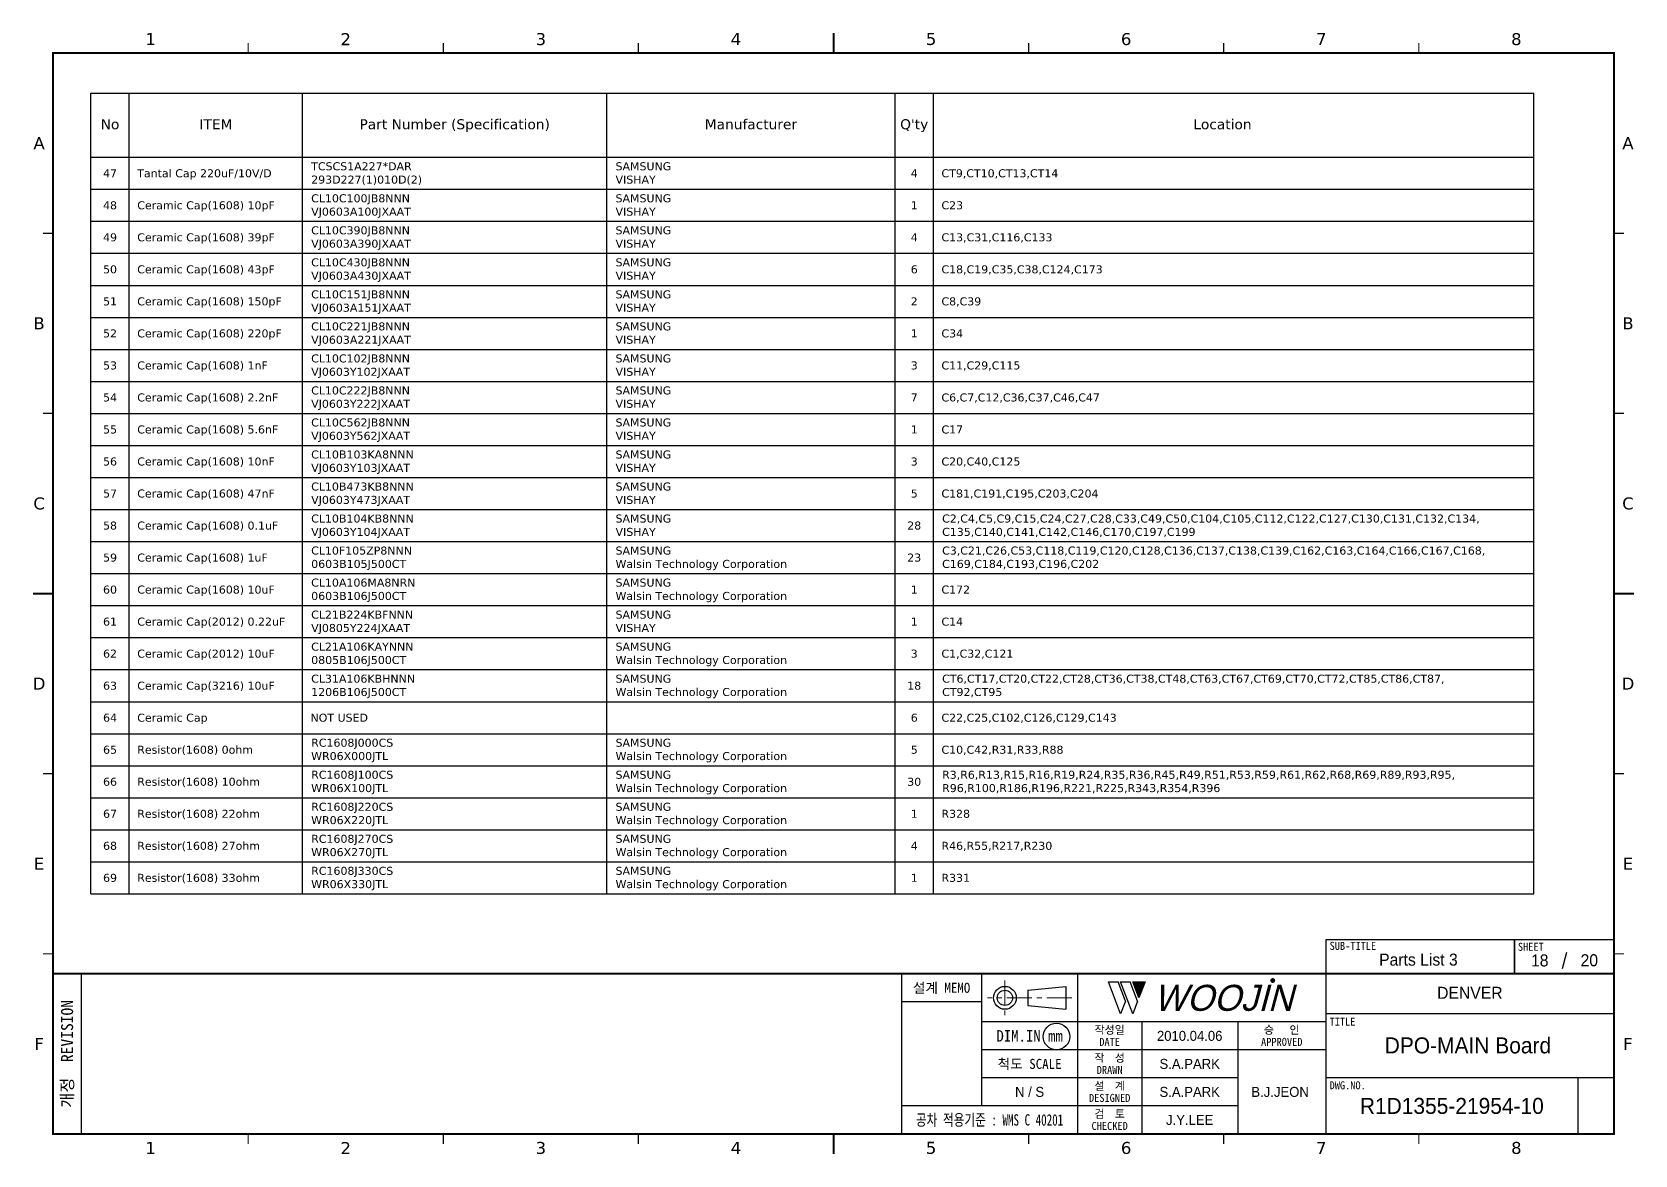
# Model space of a CAD drawing. Extents: x -695 to 953, y -753 to 181.
# Drawn here: x 24.3 to 424.8, y -753.5 to -473 of the extents above; entities that cross this region are included whole.
import ezdxf
from ezdxf.enums import TextEntityAlignment as Align

# ---------------------------------------------------------------- set-up
doc = ezdxf.new("R2010")
doc.units = 0
doc.header["$LTSCALE"] = 5
doc.header["$MEASUREMENT"] = 0
doc.linetypes.add('CENTER', pattern=[2, 1.25, -0.25, 0.25, -0.25])
doc.layers.get('0').update_dxf_attribs({"linetype": 'CONTINUOUS', "lineweight": 25})
doc.layers.add('2', color=2, linetype='CENTER', lineweight=13)
doc.layers.add('4', color=4, linetype='CONTINUOUS', lineweight=18)
for name, color, linetype in [('SHEET', 3, 'CONTINUOUS'), ('문자', 4, 'CONTINUOUS'), ('테두리', 3, 'CONTINUOUS')]:
    doc.layers.add(name, color=color, linetype=linetype)
doc.styles.add('MARK', font='ARLRDBD.TTF')
doc.styles.get("Standard").update_dxf_attribs({"font": 'verdana.ttf'})
doc.styles.add('굴림', font='')
doc.styles.add('굴림체', font='')
doc.styles.get('굴림').set_extended_font_data('Gulim')
doc.styles.get('굴림체').set_extended_font_data('GulimChe')

# ---------------------------------------------------------------- blocks, each defined once
blk = doc.blocks.new('B')
at = {"layer": '문자'}
blk.add_hatch(color=256, dxfattribs=at).paths.add_polyline_path([(13.79, 10), (15.31, 6), (16.84, 10)])
at = {"color": 4, "const_width": 0.6}
blk.add_lwpolyline([(48.46, 10.32, 1), (49.06, 10.32, 1)], format="xyb", close=True, dxfattribs=at)
at = {"layer": '문자'}
for p, q in [((10.73, 2), (7.68, 10)), ((7.68, 10), (10.09, 10)), ((11.94, 5.16), (10.09, 10)), ((10.73, 10), (13.15, 10)), ((13.79, 2), (10.73, 10)), ((14.99, 5.16), (13.15, 10)), ((13.79, 10), (16.84, 10)), ((15.31, 6), (13.79, 10)), ((16.84, 10), (15.31, 6)), ((11.94, 5.16), (10.73, 2)), ((14.99, 5.16), (13.79, 2))]:
    blk.add_line(p, q, dxfattribs=at)
at = {"layer": '문자', "style": 'MARK', "oblique": 15}
blk.add_text('WOOJIN', height=6.5, dxfattribs=at).set_placement((36.4, 6), align=Align.MIDDLE_CENTER)
blk = doc.blocks.new('C')
blk.add_line((15, 285), (15, 285))
at = {"layer": '2'}
for p, q in [((252.83, 53.35), (252.83, 44.65)), ((269.53, 49), (248.48, 49))]:
    blk.add_line(p, q, dxfattribs=at)
at = {"layer": 'SHEET'}
for p, q in [((393.14, 60.3), (392.07, 56.28)), ((22, 55), (22, 15)), ((227, 55), (227, 15)), ((247, 55), (247, 22)), ((271, 55), (271, 15)), ((271, 55), (271, 15)), ((333, 55), (333, 15)), ((247, 48), (227, 48)), ((405, 45), (333, 45)), ((333, 43), (247, 43)), ((287, 43), (287, 15)), ((311, 43), (311, 15)), ((333, 36), (247, 36)), ((311, 29), (247, 29)), ((405, 29), (333, 29)), ((396, 29), (396, 15)), ((311, 22), (227, 22))]:
    blk.add_line(p, q, dxfattribs=at)
at = {"layer": 'SHEET', "color": 4}
for p, q in [((258.53, 50.9), (268.03, 51.85)), ((258.53, 50.9), (258.53, 47.1)), ((268.03, 51.85), (268.03, 46.15)), ((258.53, 47.1), (268.03, 46.15))]:
    blk.add_line(p, q, dxfattribs=at)
at = {"layer": 'SHEET'}
for points in [[(333, 55), (380.19, 55), (380.19, 63.49), (333, 63.49)], [(380.19, 55), (405, 55), (405, 63.49), (380.19, 63.49)]]:
    blk.add_lwpolyline(points, close=True, dxfattribs=at)
at = {"layer": 'SHEET', "color": 4}
for radius in [2.85, 1.9]:
    blk.add_circle((252.83, 49), radius, dxfattribs=at)
at = {"layer": 'SHEET'}
blk.add_circle((265.7, 39.32), 3.32, dxfattribs=at)
at = {"layer": '테두리'}
blk.add_line((405, 285), (405, 15), dxfattribs=at)
for points, const_width in [([(210, 290), (210, 285)], 0.5), ([(15, 285), (15, 15), (405, 15), (405, 285), (15, 285)], 0.5), ([(63.75, 287.5), (63.75, 285)], 0.3), ([(112.5, 287.5), (112.5, 285)], 0.3), ([(161.25, 287.5), (161.25, 285)], 0.3), ([(258.75, 287.5), (258.75, 285)], 0.3), ([(307.5, 287.5), (307.5, 285)], 0.3), ([(356.25, 287.5), (356.25, 285)], 0.3), ([(12.5, 240), (15, 240)], 0.3), ([(407.5, 240), (405, 240)], 0.3), ([(12.5, 195), (15, 195)], 0.3), ([(407.5, 195), (405, 195)], 0.3), ([(10, 150), (15, 150)], 0.5), ([(410, 150), (405, 150)], 0.5), ([(12.5, 105), (15, 105)], 0.3), ([(407.5, 105), (405, 105)], 0.3), ([(12.5, 60), (15, 60)], 0.3), ([(407.5, 60), (405, 60)], 0.3), ([(15, 55), (405, 55)], 0.5), ([(63.75, 12.5), (63.75, 15)], 0.3), ([(112.5, 12.5), (112.5, 15)], 0.3), ([(161.25, 12.5), (161.25, 15)], 0.3), ([(210, 10), (210, 15)], 0.5), ([(258.75, 12.5), (258.75, 15)], 0.3), ([(307.5, 12.5), (307.5, 15)], 0.3), ([(356.25, 12.5), (356.25, 15)], 0.3)]:
    blk.add_lwpolyline(points, dxfattribs=dict(at, const_width=const_width))
blk.add_blockref('B', (271, 43))
at = {"layer": '문자'}
for s, p in [('1', (39.38, 288.5)), ('2', (88.12, 288.5)), ('3', (136.88, 288.5)), ('4', (185.62, 288.5)), ('5', (234.38, 288.5)), ('6', (283.12, 288.5)), ('7', (331.88, 288.5)), ('8', (380.62, 288.5)), ('A', (11.5, 262.5)), ('A', (408.5, 262.5)), ('B', (11.5, 217.5)), ('B', (408.5, 217.5)), ('C', (11.5, 172.5)), ('C', (408.5, 172.5)), ('D', (11.5, 127.5)), ('D', (408.5, 127.5)), ('E', (11.5, 82.5)), ('E', (408.5, 82.5)), ('F', (11.5, 37.5)), ('F', (408.5, 37.5)), ('1', (39.38, 11.5)), ('2', (88.12, 11.5)), ('3', (136.88, 11.5)), ('4', (185.62, 11.5)), ('5', (234.38, 11.5)), ('6', (283.12, 11.5)), ('7', (331.88, 11.5)), ('8', (380.62, 11.5))]:
    blk.add_text(s, height=3, dxfattribs=at).set_placement(p, align=Align.MIDDLE)
at = {"layer": '문자', "style": '굴림체'}
for s, height, p in [('SUB-TITLE', 2, (339.77, 61.98)), ('SHEET', 2, (384.24, 61.74)), ('설계 MEMO', 2.5, (237, 51.5)), ('DIM.IN mm', 2.85, (259, 39.5)), ('작성일', 2, (279, 41)), ('승   인', 2, (322, 41)), ('DATE', 2, (279, 38)), ('APPROVED', 2, (322, 38)), ('척도 SCALE', 2.5, (259, 32.5)), ('작  성', 2, (279, 34)), ('설  계', 2, (279, 27)), ('DRAWN', 2, (279, 31)), ('DESIGNED', 2, (279, 24)), ('검  토', 2, (279, 20)), ('CHECKED', 2, (279, 17))]:
    blk.add_text(s, height=height, dxfattribs=at).set_placement(p, align=Align.MIDDLE_CENTER)
blk.add_text('개정  REVISION', height=3, rotation=90, dxfattribs=at).set_placement((18.5, 35), align=Align.MIDDLE_CENTER)
for s, p in [('TITLE', (333.95, 42.05)), ('DWG.NO.', (333.95, 26.15))]:
    blk.add_text(s, height=2, dxfattribs=at).set_placement(p)
at = {"layer": '문자', "style": '굴림체', "width": 0.75}
blk.add_text('공차 적용기준 : WMS C 40201', height=2.85, dxfattribs=at).set_placement((249, 18.5), align=Align.MIDDLE_CENTER)

msp = doc.modelspace()

# ---------------------------------------------------------------- linework, layer by layer
for p, q in [((39, -488.27), (399.54, -488.27)), ((39, -688.27), (39, -488.27)), ((48.6, -688.27), (48.6, -488.27)), ((91.89, -688.27), (91.89, -488.27)), ((167.94, -688.27), (167.94, -488.27)), ((239.94, -688.27), (239.94, -488.27)), ((249.54, -688.27), (249.54, -488.27)), ((399.54, -688.27), (399.54, -488.27)), ((39, -504.27), (399.54, -504.27)), ((39, -512.27), (399.54, -512.27)), ((39, -520.27), (399.54, -520.27)), ((39, -528.27), (399.54, -528.27)), ((39, -536.27), (399.54, -536.27)), ((39, -544.27), (399.54, -544.27)), ((39, -552.27), (399.54, -552.27)), ((39, -560.27), (399.54, -560.27)), ((39, -568.27), (399.54, -568.27)), ((39, -576.27), (399.54, -576.27)), ((39, -584.27), (399.54, -584.27)), ((39, -592.27), (399.54, -592.27)), ((39, -600.27), (399.54, -600.27)), ((39, -608.27), (399.54, -608.27)), ((39, -616.27), (399.54, -616.27)), ((39, -624.27), (399.54, -624.27)), ((39, -632.27), (399.54, -632.27)), ((39, -640.27), (399.54, -640.27)), ((39, -648.27), (399.54, -648.27)), ((39, -656.27), (399.54, -656.27)), ((39, -664.27), (399.54, -664.27)), ((39, -672.27), (399.54, -672.27)), ((39, -680.27), (399.54, -680.27)), ((39, -688.27), (399.54, -688.27))]:
    msp.add_line(p, q)

# ---------------------------------------------------------------- block references
msp.add_blockref('C', (14.57, -763.25))

# ---------------------------------------------------------------- texts
for s, height, p in [('No', 2.5, (43.8, -497.27)), ('ITEM', 2.5, (70.25, -497.27)), ('Part Number^J(Specification)', 2.5, (129.92, -497.27)), ('Manufacturer', 2.5, (203.94, -497.27)), ("Q'ty", 2.5, (244.74, -497.27)), ('Location', 2.5, (321.75, -497.27)), ('47', 2, (43.8, -509.27)), ('4', 2, (244.74, -509.27)), ('48', 2, (43.8, -517.27)), ('1', 2, (244.74, -517.27)), ('49', 2, (43.8, -525.27)), ('4', 2, (244.74, -525.27)), ('50', 2, (43.8, -533.27)), ('6', 2, (244.74, -533.27)), ('51', 2, (43.8, -541.27)), ('2', 2, (244.74, -541.27)), ('52', 2, (43.8, -549.27)), ('1', 2, (244.74, -549.27)), ('53', 2, (43.8, -557.27)), ('3', 2, (244.74, -557.27)), ('54', 2, (43.8, -565.27)), ('7', 2, (244.74, -565.27)), ('55', 2, (43.8, -573.27)), ('1', 2, (244.74, -573.27)), ('56', 2, (43.8, -581.27)), ('3', 2, (244.74, -581.27)), ('57', 2, (43.8, -589.27)), ('5', 2, (244.74, -589.27)), ('58', 2, (43.8, -597.27)), ('28', 2, (244.74, -597.27)), ('59', 2, (43.8, -605.27)), ('23', 2, (244.74, -605.27)), ('60', 2, (43.8, -613.27)), ('1', 2, (244.74, -613.27)), ('61', 2, (43.8, -621.27)), ('1', 2, (244.74, -621.27)), ('62', 2, (43.8, -629.27)), ('3', 2, (244.74, -629.27)), ('63', 2, (43.8, -637.27)), ('18', 2, (244.74, -637.27)), ('64', 2, (43.8, -645.27)), ('6', 2, (244.74, -645.27)), ('65', 2, (43.8, -653.27)), ('5', 2, (244.74, -653.27)), ('66', 2, (43.8, -661.27)), ('30', 2, (244.74, -661.27)), ('67', 2, (43.8, -669.27)), ('1', 2, (244.74, -669.27)), ('68', 2, (43.8, -677.27)), ('4', 2, (244.74, -677.27)), ('69', 2, (43.8, -685.27)), ('1', 2, (244.74, -685.27))]:
    msp.add_text(s, height=height).set_placement(p, align=Align.CENTER)
for s, p in [('Tantal Cap 220uF/10V/D', (50.6, -509.27)), ('CT9,CT10,CT13,CT14', (251.54, -509.27)), ('Ceramic Cap(1608)^J10pF', (50.6, -517.27)), ('C23', (251.54, -517.27)), ('Ceramic Cap(1608)^J39pF', (50.6, -525.27)), ('C13,C31,C116,C133', (251.54, -525.27)), ('Ceramic Cap(1608)^J43pF', (50.6, -533.27)), ('C18,C19,C35,C38,C124,C173', (251.54, -533.27)), ('Ceramic Cap(1608)^J150pF', (50.6, -541.27)), ('C8,C39', (251.54, -541.27)), ('Ceramic Cap(1608)^J220pF', (50.6, -549.27)), ('C34', (251.54, -549.27)), ('Ceramic Cap(1608)^J1nF', (50.6, -557.27)), ('C11,C29,C115', (251.54, -557.27)), ('Ceramic Cap(1608)^J2.2nF', (50.6, -565.27)), ('C6,C7,C12,C36,C37,C46,C47', (251.54, -565.27)), ('Ceramic Cap(1608)^J5.6nF', (50.6, -573.27)), ('C17', (251.54, -573.27)), ('Ceramic Cap(1608)^J10nF', (50.6, -581.27)), ('C20,C40,C125', (251.54, -581.27)), ('Ceramic Cap(1608)^J47nF', (50.6, -589.27)), ('C181,C191,C195,C203,C204', (251.54, -589.27)), ('Ceramic Cap(1608)^J0.1uF', (50.6, -597.27)), ('Ceramic Cap(1608)^J1uF', (50.6, -605.27)), ('Ceramic Cap(1608)^J10uF', (50.6, -613.27)), ('C172', (251.54, -613.27)), ('Ceramic Cap(2012)^J0.22uF', (50.6, -621.27)), ('C14', (251.54, -621.27)), ('Ceramic Cap(2012)^J10uF', (50.6, -629.27)), ('C1,C32,C121', (251.54, -629.27)), ('Ceramic Cap(3216)^J10uF', (50.6, -637.27)), ('Ceramic Cap', (50.6, -645.27)), ('NOT USED', (93.89, -645.27)), ('C22,C25,C102,C126,C129,C143', (251.54, -645.27)), ('Resistor(1608)^J0ohm', (50.6, -653.27)), ('C10,C42,R31,R33,R88', (251.54, -653.27)), ('Resistor(1608)^J10ohm', (50.6, -661.27)), ('Resistor(1608)^J22ohm', (50.6, -669.27)), ('R328', (251.54, -669.27)), ('Resistor(1608)^J27ohm', (50.6, -677.27)), ('R46,R55,R217,R230', (251.54, -677.27)), ('Resistor(1608)^J33ohm', (50.6, -685.27)), ('R331', (251.54, -685.27))]:
    msp.add_text(s, height=2).set_placement(p)
at = {"color": 4, "style": '굴림'}
for s, p in [('2010.04.06', (313.57, -723.75)), ('S.A.PARK', (313.57, -730.75)), ('S.A.PARK', (313.57, -737.75)), ('B.J.JEON', (336.16, -737.75)), ('J.Y.LEE', (313.57, -744.75))]:
    msp.add_text(s, height=2.5, dxfattribs=at).set_placement(p, align=Align.MIDDLE_CENTER)
at = {"char_height": 2, "attachment_point": 1}
for s, insert, width in [('TCSCS1A227*DAR^J293D227(1)010D(2)', (94.06, -505.52), 56.7267), ('SAMSUNG^JVISHAY', (170.11, -505.52), 27.3768), ('CL10C100JB8NNN^JVJ0603A100JXAAT', (94.06, -513.52), 53.6817), ('SAMSUNG^JVISHAY', (170.11, -513.52), 27.3768), ('CL10C390JB8NNN^JVJ0603A390JXAAT', (94.06, -521.52), 53.6817), ('SAMSUNG^JVISHAY', (170.11, -521.52), 27.3768), ('CL10C430JB8NNN^JVJ0603A430JXAAT', (94.06, -529.52), 53.6817), ('SAMSUNG^JVISHAY', (170.11, -529.52), 27.3768), ('CL10C151JB8NNN^JVJ0603A151JXAAT', (94.06, -537.52), 53.6817), ('SAMSUNG^JVISHAY', (170.11, -537.52), 27.3768), ('CL10C221JB8NNN^JVJ0603A221JXAAT', (94.06, -545.52), 53.6817), ('SAMSUNG^JVISHAY', (170.11, -545.52), 27.3768), ('CL10C102JB8NNN^JVJ0603Y102JXAAT', (94.06, -553.52), 53.4936), ('SAMSUNG^JVISHAY', (170.11, -553.52), 27.3768), ('CL10C222JB8NNN^JVJ0603Y222JXAAT', (94.06, -561.52), 53.4936), ('SAMSUNG^JVISHAY', (170.11, -561.52), 27.3768), ('CL10C562JB8NNN^JVJ0603Y562JXAAT', (94.06, -569.52), 53.4936), ('SAMSUNG^JVISHAY', (170.11, -569.52), 27.3768), ('CL10B103KA8NNN^JVJ0603Y103JXAAT', (94.06, -577.52), 54.1088), ('SAMSUNG^JVISHAY', (170.11, -577.52), 27.3768), ('CL10B473KB8NNN^JVJ0603Y473JXAAT', (94.06, -585.52), 54.1142), ('SAMSUNG^JVISHAY', (170.11, -585.52), 27.3768), ('CL10B104KB8NNN^JVJ0603Y104JXAAT', (94.06, -593.52), 54.1142), ('SAMSUNG^JVISHAY', (170.11, -593.52), 27.3768), ('C2,C4,C5,C9,C15,C24,C27,C28,C33,C49,C50,C104,C105,C112,C122,C127,C130,C131,C132,C134,\\PC135,C140,C141,C142,C146,C170,C197,C199', (251.71, -593.52), 203.949), ('CL10F105ZP8NNN^J0603B105J500CT', (94.06, -601.52), 52.1451), ('SAMSUNG^JWalsin Technology Corporation', (170.11, -601.52), 59.4856), ('C3,C21,C26,C53,C118,C119,C120,C128,C136,C137,C138,C139,C162,C163,C164,C166,C167,C168,\\PC169,C184,C193,C196,C202', (251.71, -601.52), 180.6004), ('CL10A106MA8NRN^J0603B106J500CT', (94.06, -609.52), 52.955), ('SAMSUNG^JWalsin Technology Corporation', (170.11, -609.52), 59.4856), ('CL21B224KBFNNN^JVJ0805Y224JXAAT', (94.06, -617.52), 53.9463), ('SAMSUNG^JVISHAY', (170.11, -617.52), 27.3768), ('CL21A106KAYNNN^J0805B106J500CT', (94.06, -625.52), 52.6313), ('SAMSUNG^JWalsin Technology Corporation', (170.11, -625.52), 59.4856), ('CL31A106KBHNNN^J1206B106J500CT', (94.06, -633.52), 53.0114), ('SAMSUNG^JWalsin Technology Corporation', (170.11, -633.52), 59.4856), ('CT6,CT17,CT20,CT22,CT28,CT36,CT38,CT48,CT63,CT67,CT69,CT70,CT72,CT85,CT86,CT87,\\PCT92,CT95', (251.71, -633.52), 145.773), ('RC1608J000CS^JWR06X000JTL', (94.06, -649.52), 43.5299), ('SAMSUNG^JWalsin Technology Corporation', (170.11, -649.52), 59.4856), ('RC1608J100CS^JWR06X100JTL', (94.06, -657.52), 43.5299), ('SAMSUNG^JWalsin Technology Corporation', (170.11, -657.52), 59.4856), ('R3,R6,R13,R15,R16,R19,R24,R35,R36,R45,R49,R51,R53,R59,R61,R62,R68,R69,R89,R93,R95,\\PR96,R100,R186,R196,R221,R225,R343,R354,R396', (251.71, -657.52), 204.3358), ('RC1608J220CS^JWR06X220JTL', (94.06, -665.52), 43.5299), ('SAMSUNG^JWalsin Technology Corporation', (170.11, -665.52), 59.4856), ('RC1608J270CS^JWR06X270JTL', (94.06, -673.52), 43.5299), ('SAMSUNG^JWalsin Technology Corporation', (170.11, -673.52), 59.4856), ('RC1608J330CS^JWR06X330JTL', (94.06, -681.52), 43.5299), ('SAMSUNG^JWalsin Technology Corporation', (170.11, -681.52), 59.4856)]:
    msp.add_mtext(s, dxfattribs=dict(at, insert=insert, width=width))
at = {"layer": '4', "style": '굴림'}
for s, p in [('Parts List 3', (370.72, -704.71)), ('18', (401.03, -704.92)), ('20', (413.42, -704.86)), ('DENVER', (383.57, -713))]:
    msp.add_text(s, height=3, dxfattribs=at).set_placement(p, align=Align.MIDDLE_CENTER)
at = {"layer": '문자', "style": '굴림'}
for s, height, p in [('DPO-MAIN Board', 4, (383.09, -726.13)), ('N / S', 2.5, (273.57, -737.75)), ('R1D1355-21954-10', 4, (379.07, -741.25))]:
    msp.add_text(s, height=height, dxfattribs=at).set_placement(p, align=Align.MIDDLE_CENTER)

doc.saveas('drawing.dxf')
